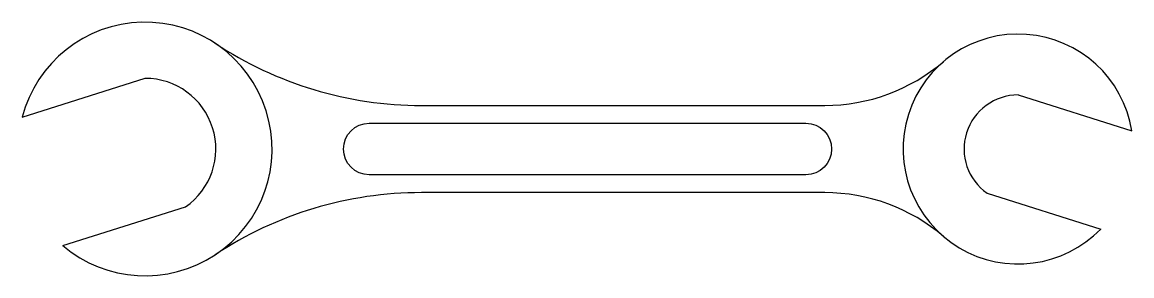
# Model space of a CAD drawing. Header units: millimetres. Extents: x 22 to 162, y 21 to 53.
import ezdxf

# ---------------------------------------------------------------- set-up
doc = ezdxf.new("R2010")
doc.units = ezdxf.units.MM
doc.header["$MEASUREMENT"] = 0

msp = doc.modelspace()

# ---------------------------------------------------------------- linework, layer by layer
for p, q in [((48.3, 49.34), (48.5, 49.4)), ((137.4, 47.29), (137.52, 47.25)), ((22.45, 41.18), (37.93, 46.07)), ((147.93, 43.97), (162.25, 39.45)), ((72.75, 42.65), (123.56, 42.65)), ((123.56, 31.65), (72.75, 31.65)), ((144.02, 31.57), (158.34, 27.06)), ((27.56, 24.97), (43.04, 29.85))]:
    msp.add_line(p, q)
msp.add_lwpolyline([(93.68, 40.4), (121.18, 40.4, -1), (121.18, 33.9), (66.18, 33.9, -1), (66.18, 40.4)], format="xyb", close=True)
for centre, radius, start, end in [((37.93, 37.15), 16, 229.59, 165.41), ((72.75, 89.65), 47, 236.4427, 270), ((147.93, 37.15), 14.5, 9.1331, 315.8669), ((123.56, 65.65), 23, 270, 310.5358), ((37.93, 37.15), 8.91, 305, 90), ((147.93, 37.15), 6.82, 90, 235), ((72.75, -15.35), 47, 90, 123.5573), ((123.56, 8.65), 23, 49.4642, 90)]:
    msp.add_arc(centre, radius, start, end)

doc.saveas('drawing.dxf')
